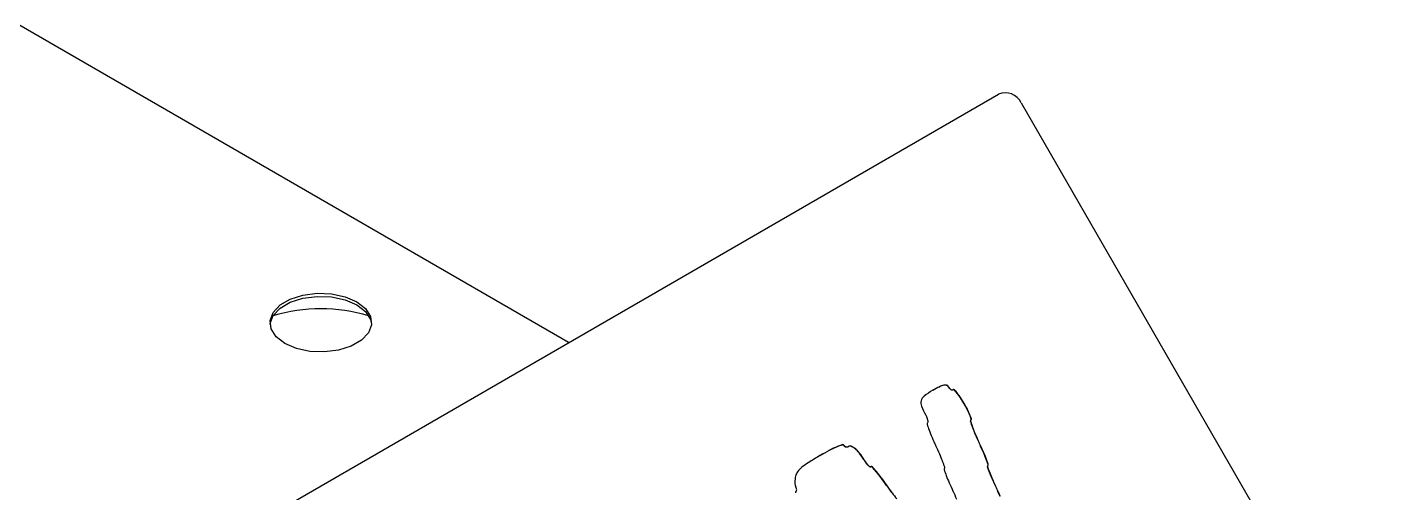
# Paper-space layout 'Flat Pattern 1_1' of a CAD drawing. Header units: millimetres. Extents: x 0 to 420, y 0 to 297.
# Drawn here: x 361.22 to 388.15, y 235.23 to 244.49 of the extents above; entities that cross this region are included whole.
import ezdxf

# ---------------------------------------------------------------- set-up
doc = ezdxf.new("R2010")
doc.units = ezdxf.units.MM

psp = doc.layouts.new('Flat Pattern 1_1')

# ---------------------------------------------------------------- linework, layer by layer
at = {"color": 7, "linetype": 'Continuous', "lineweight": 25}
for p, q in [((371.996, 238.219), (326.229, 264.64)), ((335.997, 217.437), (380.545, 243.154)), ((380.998, 242.982), (388.155, 230.586)), ((379.374, 237.342), (379.377, 237.344)), ((379.457, 237.372), (379.461, 237.374)), ((379.512, 237.37), (379.516, 237.372)), ((379.55, 237.339), (379.554, 237.341)), ((379.572, 237.309), (379.575, 237.312)), ((379.597, 237.288), (379.601, 237.291)), ((379.622, 237.279), (379.626, 237.281)), ((379.643, 237.282), (379.646, 237.285)), ((379.669, 237.277), (379.673, 237.279)), ((379.242, 237.271), (379.238, 237.269)), ((379.238, 237.269), (379.242, 237.271)), ((379.726, 237.212), (379.729, 237.214)), ((379.792, 237.12), (379.796, 237.122)), ((379.862, 237.006), (379.866, 237.008)), ((379.926, 236.889), (379.93, 236.891)), ((379.973, 236.786), (379.977, 236.788)), ((379.987, 236.654), (379.991, 236.656)), ((379.995, 236.68), (379.999, 236.682)), ((380.003, 236.705), (380.006, 236.707)), ((380.027, 236.537), (380.031, 236.539)), ((380.085, 236.393), (380.088, 236.395)), ((380.161, 236.226), (380.164, 236.228)), ((376.993, 235.973), (376.99, 235.971)), ((376.991, 235.971), (376.994, 235.973)), ((377.176, 236.073), (377.179, 236.075)), ((377.324, 236.144), (377.328, 236.146)), ((377.44, 236.189), (377.444, 236.191)), ((377.47, 236.175), (377.474, 236.177)), ((377.487, 236.157), (377.491, 236.159)), ((377.511, 236.147), (377.515, 236.149)), ((377.538, 236.146), (377.542, 236.149)), ((377.564, 236.156), (377.568, 236.158)), ((377.625, 236.155), (377.628, 236.157)), ((377.708, 236.097), (377.712, 236.099)), ((377.803, 235.992), (377.806, 235.994)), ((380.237, 236.06), (380.241, 236.062)), ((377.895, 235.852), (377.899, 235.855)), ((377.926, 235.807), (377.929, 235.809)), ((377.958, 235.772), (377.962, 235.775)), ((377.987, 235.753), (377.991, 235.755)), ((378.008, 235.753), (378.012, 235.755)), ((378.035, 235.747), (378.039, 235.749)), ((380.296, 235.917), (380.3, 235.919)), ((380.339, 235.799), (380.296, 235.917)), ((380.343, 235.802), (380.3, 235.919)), ((380.326, 235.753), (380.33, 235.755)), ((380.369, 235.636), (380.326, 235.753)), ((380.373, 235.638), (380.33, 235.755)), ((380.333, 235.776), (380.337, 235.778)), ((380.339, 235.799), (380.343, 235.802)), ((378.116, 235.654), (378.12, 235.656)), ((378.212, 235.532), (378.216, 235.534)), ((380.369, 235.636), (380.373, 235.638)), ((380.428, 235.492), (380.432, 235.495)), ((378.319, 235.383), (378.322, 235.385)), ((378.424, 235.233), (378.428, 235.235)), ((380.505, 235.326), (380.509, 235.328))]:
    psp.add_line(p, q, dxfattribs=at)
at = {"color": 7, "linetype": 'Continuous', "lineweight": 25, "flags": 128}
for points in [[(366.349, 238.203), (366.176, 238.336), (366.075, 238.492), (366.055, 238.658), (366.116, 238.821), (366.254, 238.967), (366.458, 239.085), (366.711, 239.164), (366.993, 239.2), (367.28, 239.188), (367.55, 239.13), (367.781, 239.03), (367.953, 238.897), (368.054, 238.741), (368.075, 238.575), (368.013, 238.412), (367.875, 238.266), (367.671, 238.149), (367.419, 238.069), (367.137, 238.034), (366.85, 238.045), (366.579, 238.104), (366.349, 238.203)], [(366.054, 238.586), (366.055, 238.597), (366.116, 238.76), (366.254, 238.906), (366.458, 239.023), (366.711, 239.103), (366.993, 239.138), (367.28, 239.126), (367.55, 239.068), (367.781, 238.969), (367.953, 238.835), (368.054, 238.68), (368.076, 238.586)]]:
    psp.add_lwpolyline(points, dxfattribs=at)
at = {"color": 7, "linetype": 'Continuous', "lineweight": 25}
for centre, radius, start, end in [((380.684, 242.837), 0.346, 24.8166, 113.6428), ((367.065, 235.511), 3.38, 73.6396, 106.3604), ((380.68, 234.772), 2.883, 116.935, 119.9983), ((380.685, 234.771), 2.886, 116.9366, 119.9967), ((379.535, 237.024), 0.357, 102.623, 116.8942), ((379.539, 237.026), 0.358, 102.626, 116.8912), ((379.48, 237.264), 0.11, 73.1929, 102.1034), ((379.484, 237.266), 0.11, 73.1939, 102.1024), ((379.492, 237.307), 0.0663, 29.0168, 72.3071), ((379.496, 237.309), 0.0663, 29.0168, 72.3071), ((379.699, 237.425), 0.172, 209.9797, 222.1658), ((379.703, 237.427), 0.172, 209.9782, 222.1674), ((379.658, 237.387), 0.116, 222.0406, 238.3711), ((379.661, 237.389), 0.116, 222.0434, 238.3668), ((379.633, 237.347), 0.0693, 238.1428, 260.2886), ((379.637, 237.349), 0.0693, 238.145, 260.2886), ((379.627, 237.31), 0.0312, 259.8918, 299.3759), ((379.631, 237.312), 0.0312, 259.889, 299.3786), ((379.652, 237.262), 0.0222, 39.3955, 115.6962), ((379.656, 237.265), 0.0222, 39.3969, 115.6948), ((378.979, 236.619), 0.953, 38.4299, 43.5756), ((378.983, 236.622), 0.953, 38.4293, 43.5762), ((379.172, 237.022), 0.171, 165.1176, 202.7582), ((379.171, 237.021), 0.17, 127.306, 164.7788), ((380.151, 235.697), 1.818, 120, 126.5576), ((378.756, 236.442), 1.238, 33.1971, 38.4379), ((378.759, 236.444), 1.238, 33.1968, 38.4382), ((377.787, 235.808), 2.395, 29.9991, 33.2014), ((377.789, 235.809), 2.398, 30.0014, 33.2), ((377.594, 235.697), 2.623, 27.0749, 29.9977), ((380.289, 237.467), 1.373, 201.8292, 210.0089), ((378.666, 236.53), 0.501, 23.2661, 29.9987), ((377.592, 235.696), 2.621, 27.0742, 29.9996), ((378.723, 236.274), 1.35, 22.2717, 27.0763), ((378.728, 236.276), 1.35, 22.2704, 27.0776), ((378.938, 236.362), 1.119, 17.8567, 22.2744), ((378.941, 236.363), 1.12, 17.8597, 22.2733), ((378.87, 236.617), 0.28, 12.8897, 23.2875), ((379.148, 236.605), 0.0222, 124.4666, 201.8722), ((381.886, 237.471), 2.894, 197.5776, 200.0148), ((379.124, 236.642), 0.0217, 302.0213, 0.7591), ((378.998, 236.646), 0.148, 358.5282, 12.9946), ((381.572, 237.357), 2.56, 200.0175, 203.4949), ((380.008, 236.662), 0.0222, 124.4634, 201.869), ((382.749, 237.529), 2.897, 197.5794, 200.0137), ((380.012, 236.664), 0.0222, 124.4651, 201.868), ((382.749, 237.53), 2.893, 197.5786, 200.0161), ((379.984, 236.697), 0.0204, 304.5034, 22.1844), ((379.988, 236.699), 0.0204, 304.4997, 22.1775), ((382.429, 237.412), 2.557, 200.0161, 203.4974), ((382.433, 237.415), 2.557, 200.0157, 203.4967), ((383.747, 238.302), 4.931, 203.4954, 205.6248), ((384.603, 238.357), 4.926, 203.4936, 205.6249), ((384.603, 238.357), 4.923, 203.4931, 205.626), ((374.862, 233.685), 5.876, 23.8417, 25.6281), ((374.855, 233.681), 5.889, 23.8436, 25.6262), ((380.955, 229.113), 7.921, 119.9971, 121.9592), ((379.664, 231.34), 5.347, 117.7337, 119.9973), ((379.667, 231.343), 5.347, 117.7335, 119.9972), ((378.103, 234.309), 1.994, 112.9939, 117.7319), ((378.107, 234.311), 1.994, 112.9942, 117.732), ((378.129, 234.248), 2.059, 109.5316, 112.9939), ((378.132, 234.251), 2.059, 109.5308, 112.9943), ((377.447, 236.164), 0.0262, 25.9992, 104.1811), ((377.451, 236.166), 0.0262, 25.9977, 104.1826), ((377.518, 236.202), 0.0547, 209.7478, 235.9781), ((377.522, 236.204), 0.0547, 209.7504, 235.9755), ((377.525, 236.213), 0.0673, 235.9282, 258.0433), ((377.529, 236.215), 0.0673, 235.9323, 258.0392), ((377.526, 236.216), 0.0709, 258.1389, 280.1375), ((377.529, 236.218), 0.0709, 258.1426, 280.1338), ((377.523, 236.227), 0.0818, 280.3511, 299.9201), ((377.527, 236.229), 0.0818, 280.3535, 299.9199), ((377.594, 236.101), 0.0628, 60.6519, 118.0912), ((377.598, 236.103), 0.0628, 60.6546, 118.0874), ((377.45, 235.817), 0.381, 47.3079, 62.7153), ((377.454, 235.819), 0.381, 47.3084, 62.7153), ((377.198, 235.541), 0.755, 36.7136, 47.4211), ((377.201, 235.543), 0.755, 36.7143, 47.4204), ((376.614, 235.104), 1.484, 30.2795, 36.7525), ((376.617, 235.106), 1.485, 30.2809, 36.7518), ((374.21, 233.727), 5.646, 23.7674, 25.6269), ((376.701, 234.824), 2.925, 20.7322, 23.7683), ((377.46, 234.832), 3.037, 20.922, 23.8473), ((377.462, 234.833), 3.039, 20.9225, 23.8457), ((376.944, 235.361), 0.491, 130.036, 143.3168), ((377.386, 234.833), 1.179, 121.9672, 129.9778), ((378.269, 236.071), 0.433, 210.2795, 217.5425), ((378.272, 236.073), 0.433, 210.2779, 217.5413), ((378.121, 235.957), 0.246, 217.5012, 228.5615), ((378.125, 235.959), 0.246, 217.504, 228.5586), ((378.044, 235.87), 0.13, 228.4368, 243.9312), ((378.048, 235.872), 0.13, 228.437, 243.9325), ((377.998, 235.772), 0.0223, 242.0033, 298.2031), ((378.001, 235.775), 0.0223, 241.9987, 298.2076), ((378.018, 235.733), 0.0222, 38.1275, 115.528), ((378.021, 235.735), 0.0222, 38.1277, 115.5255), ((375.896, 233.792), 2.898, 39.9871, 42.4211), ((375.902, 233.796), 2.894, 39.9859, 42.4226), ((375.898, 234.521), 3.783, 18.8365, 20.7254), ((379.483, 235.703), 0.0195, 124.6515, 203.2394), ((383.038, 236.914), 3.775, 198.8344, 200.7275), ((379.461, 235.735), 0.0195, 304.6539, 23.2274), ((380.344, 235.761), 0.0188, 124.8234, 204.5614), ((380.347, 235.763), 0.0188, 124.8222, 204.5619), ((380.322, 235.792), 0.0188, 304.8391, 24.5631), ((380.326, 235.794), 0.0188, 304.8384, 24.5533), ((376.983, 235.455), 0.485, 173.9172, 181.3478), ((376.921, 235.454), 0.424, 181.3436, 188.9003), ((376.973, 235.456), 0.476, 166.4121, 173.9208), ((376.742, 235.514), 0.237, 143.6441, 166.7688), ((376.156, 234.01), 2.559, 36.5039, 39.9827), ((376.159, 234.012), 2.559, 36.5043, 39.9822), ((374.252, 232.601), 4.927, 34.3744, 36.5055), ((374.257, 232.604), 4.926, 34.3741, 36.5056), ((382.239, 236.612), 2.921, 200.7302, 203.7707), ((384.736, 237.711), 5.65, 203.7684, 205.6264), ((383.209, 236.722), 3.041, 200.9234, 203.8448), ((383.215, 236.724), 3.043, 200.9243, 203.8439), ((385.833, 237.881), 5.909, 203.8465, 205.623), ((385.832, 237.881), 5.904, 203.846, 205.6241), ((376.608, 235.405), 0.107, 189.0593, 210.1303), ((376.529, 235.24), 0.0214, 124.5127, 202.247), ((376.393, 235.28), 0.141, 17.371, 30.0322), ((376.502, 235.282), 0.0283, 300.5852, 338.8553), ((376.436, 235.293), 0.0967, 0.783, 17.5021), ((376.473, 235.294), 0.0591, 338.564, 0.9971), ((383.187, 238.713), 5.898, 214.3751, 216.155), ((383.19, 238.715), 5.898, 214.3751, 216.155), ((380.887, 237.032), 3.045, 216.1568, 219.074), ((374.325, 232.717), 5.898, 23.844, 25.624), ((375.411, 232.883), 5.649, 23.7684, 25.6266), ((375.41, 232.883), 5.654, 23.7688, 25.6253)]:
    psp.add_arc(centre, radius, start, end, dxfattribs=at)

doc.saveas('drawing.dxf')
